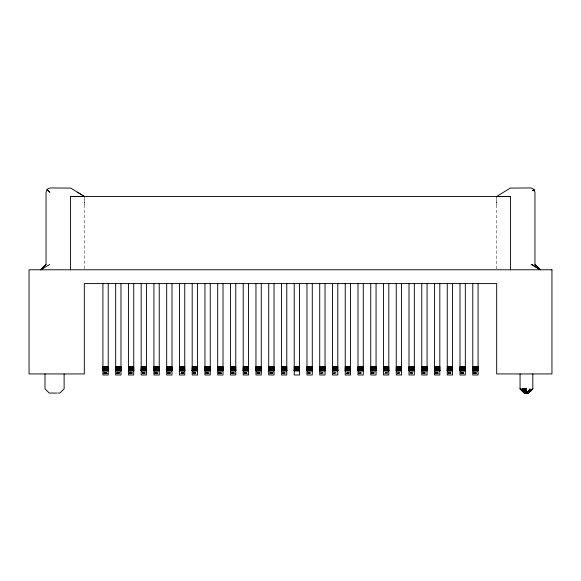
<?xml version="1.0" encoding="UTF-8"?>
<svg xmlns="http://www.w3.org/2000/svg" width="581" height="581" viewBox="0 0 581 581"><rect width="100%" height="100%" fill="white"/><g stroke="black" fill="none" stroke-linecap="round" stroke-linejoin="round"><path stroke-width="0.44" stroke-dasharray="2.9 2.18" d="M84.332 204.948L84.332 197.293L84.325 269.773M496.668 268.872L496.675 197.293L496.668 204.948M103.803 372.363L108.226 371.666M116.556 372.363L120.1 371.804M129.309 372.363L132.853 371.804M142.062 372.363L145.606 371.804M154.815 372.363L159.245 371.666M167.568 372.363L171.112 371.804M181.207 372.225L183.865 371.804M193.074 372.363L195.732 371.942M205.827 372.363L210.257 371.666M218.587 372.363L222.124 371.804M231.34 372.363L234.877 371.804M247.637 371.804L243.207 372.501L247.637 372.501M256.846 372.363L260.39 371.804M269.599 372.363L273.143 371.804M282.351 372.363L286.782 371.666M307.857 372.363L310.515 371.942M371.629 372.363L375.173 371.804M385.268 372.225L387.926 371.804M409.888 372.363L413.432 371.804M422.641 372.363L427.071 371.666M435.394 372.363L439.824 371.666M448.147 372.363L452.577 371.666M460.9 372.363L465.33 371.666M473.66 372.363L478.083 371.666M103.803 373.111L108.226 372.501M120.1 372.624L115.67 373.234L120.1 373.234M132.853 372.624L128.423 373.234L133.739 373.234M142.062 373.111L145.606 372.624M154.815 373.111L159.245 372.501M171.112 372.624L166.682 373.234L171.112 373.234M181.207 372.995L183.865 372.624M193.074 373.111L195.732 372.748M205.827 373.111L210.257 372.501M218.587 373.111L222.124 372.624M231.34 373.111L234.877 372.624M247.637 373.75L243.207 373.234L247.637 372.624M260.39 372.624L255.96 373.234L261.276 373.234L256.846 372.624M273.143 372.624L268.712 373.234L273.143 373.234M282.351 373.111L286.782 372.501M307.857 373.111L310.515 372.748M320.61 373.111L324.154 372.624M332.477 373.234L336.907 372.624M357.99 373.234L362.413 372.624M397.135 373.111L399.793 372.748M435.394 373.111L439.824 372.501M448.147 373.111L452.577 372.501M460.9 373.111L465.33 372.501M473.66 373.111L478.083 372.501M103.803 373.75L107.34 373.336M116.556 373.75L120.1 373.336M132.853 373.336L128.423 373.852L132.853 373.852M142.062 373.75L145.606 373.336M154.815 373.75L158.359 373.336M167.568 373.75L171.112 373.336M181.207 373.648L183.865 373.336M193.074 373.75L195.732 373.445M209.371 373.336L204.948 373.852L209.371 373.852M218.587 373.75L222.124 373.336M231.34 373.75L234.877 373.336M244.093 373.75L247.637 373.336M256.846 373.75L260.39 373.336M270.485 373.648L273.143 373.336M307.857 373.75L310.515 373.445M346.123 373.75L350.546 373.234L346.123 372.624M370.743 373.852L375.173 373.336M383.496 373.852L387.926 373.336M409.888 373.75L413.432 373.336M422.641 373.75L427.071 373.234M435.394 373.75L438.938 373.336M448.147 373.75L451.691 373.336M460.9 373.75L464.444 373.336M473.66 373.75L477.197 373.336M102.917 372.501L107.34 372.501M116.556 372.501L120.1 372.501M129.309 372.501L133.739 372.501M145.606 372.501L141.176 372.501L145.606 373.111M154.815 372.501L158.359 372.501M167.568 372.501L171.112 372.501M181.207 372.501L183.865 372.501M193.074 372.501L195.732 372.501M205.827 372.501L209.371 372.501M217.701 372.501L222.124 372.501M230.454 372.501L234.877 372.501M255.96 372.501L261.276 372.501M273.143 372.501L268.712 372.501L273.143 373.111M282.351 372.501L285.01 372.501M306.971 372.501L312.287 372.501M319.724 372.501L324.154 372.501M332.477 372.501L336.907 372.501M346.123 372.501L350.546 372.501L346.123 371.804M357.99 372.501L362.413 372.501M370.743 372.501L376.052 372.501M385.268 372.501L387.926 372.501M396.249 372.501L399.793 372.501M409.888 372.501L414.318 372.501M422.641 372.501L427.071 372.501M435.394 372.501L438.938 372.501M448.147 372.501L451.691 372.501M460.9 372.501L464.444 372.501M473.66 372.501L477.197 372.501M102.917 373.234L108.226 373.234L103.803 372.624M145.606 373.234L141.176 373.234L145.606 373.75M153.929 373.234L159.245 373.234M179.435 373.234L184.751 373.234M192.188 373.234L197.504 373.234M204.948 373.234L210.257 373.234M222.124 373.234L217.701 373.234L222.124 373.75M230.454 373.234L235.763 373.234L231.34 372.624M243.207 373.234L247.637 373.234M282.351 373.234L286.782 373.234M346.123 373.234L350.546 373.234M370.743 373.234L375.173 373.234M421.755 373.234L426.185 373.234M434.508 373.234L439.824 373.234M447.261 373.234L452.577 373.234M460.014 373.234L465.33 373.234M472.774 373.234L478.083 373.234M103.803 373.852L108.226 373.852L103.803 373.336M115.67 373.852L120.1 373.852M142.062 373.852L145.606 373.852M154.815 373.852L158.359 373.852M166.682 373.852L171.112 373.852M181.207 373.852L183.865 373.852M193.074 373.852L195.732 373.852M218.587 373.852L222.124 373.852M231.34 373.852L234.877 373.852M244.093 373.852L247.637 373.852M256.846 373.852L260.39 373.852M268.712 373.852L273.143 373.852M282.351 373.852L285.01 373.852M307.857 373.852L310.515 373.852M320.61 373.852L324.154 373.852M332.477 373.852L336.907 373.852M346.123 373.852L349.66 373.852M357.99 373.852L362.413 373.852M371.629 373.852L375.173 373.852M385.268 373.852L387.926 373.852M397.135 373.852L399.793 373.852M409.888 373.852L413.432 373.852M422.641 373.852L426.185 373.852M435.394 373.852L438.938 373.852M448.147 373.852L451.691 373.852M460.9 373.852L464.444 373.852M473.66 373.852L477.197 373.852M473.66 373.336L477.197 373.75M460.9 373.336L464.444 373.75M448.147 373.336L451.691 373.75M435.394 373.336L438.938 373.75M397.135 373.336L399.793 373.648M358.876 373.336L362.413 373.75M333.363 373.336L336.907 373.75M319.724 373.234L324.154 373.75M306.971 373.234L310.515 373.648M282.351 373.336L286.782 373.852M270.485 373.445L273.143 373.75M256.846 373.336L260.39 373.75M231.34 373.336L234.877 373.75M205.827 373.336L209.371 373.75M193.074 373.336L195.732 373.648M181.207 373.445L183.865 373.75M167.568 373.336L171.112 373.75M154.815 373.336L158.359 373.75M129.309 373.336L132.853 373.75M116.556 373.336L120.1 373.75M472.774 372.501L477.197 373.111M460.014 372.501L464.444 373.111M447.261 372.501L451.691 373.111M434.508 372.501L438.938 373.111M421.755 372.501L426.185 373.111M409.888 372.624L413.432 373.111M385.268 372.748L387.926 373.111M371.629 372.624L375.173 373.111M307.857 372.624L310.515 372.995M244.093 372.624L247.637 373.111M218.587 372.624L223.01 373.234M204.948 372.501L209.371 373.111M192.188 372.501L195.732 372.995M181.207 372.748L183.865 373.111M166.682 372.501L171.112 373.111M153.929 372.501L158.359 373.111M128.423 372.501L132.853 373.111M116.556 372.624L120.1 373.111M472.774 371.666L477.197 372.363M460.014 371.666L464.444 372.363M447.261 371.666L451.691 372.363M434.508 371.666L438.938 372.363M421.755 371.666L426.185 372.363M397.135 371.804L399.793 372.225M371.629 371.804L375.173 372.363M358.876 371.804L362.413 372.363M333.363 371.804L336.907 372.363M319.724 371.666L324.154 372.363M306.971 371.666L310.515 372.225M282.351 371.804L285.01 372.225M268.712 371.666L273.143 372.363M256.846 371.804L260.39 372.363M244.093 371.804L247.637 372.363M231.34 371.804L234.877 372.363M218.587 371.804L222.124 372.363M204.948 371.666L209.371 372.363M192.188 371.666L195.732 372.225M181.207 371.942L183.865 372.363M166.682 371.666L171.112 372.363M153.929 371.666L158.359 372.363M141.176 371.666L145.606 372.363M128.423 371.666L132.853 372.363M116.556 371.804L120.1 372.363M103.803 371.804L107.34 372.363"/><path stroke-width="0.87" d="M527.744 391.362L527.504 393.061L528.986 391.238M526.996 393.061L527.432 391.362M526.996 391.645L526.444 393.061L526.444 388.812L525.892 393.061L523.256 388.812L524.941 393.061L521.934 388.812L524.599 393.061L523.023 391.238M527.621 393.061L529.981 388.812L526.785 393.061L524.999 388.812L525.965 393.061L523.917 388.812L525.268 393.061L522.028 388.812L526.125 388.812L526.785 393.061M47.097 189.406L49.763 192.188L47.097 189.406L46.052 192.188L46.052 264.464L40.743 269.773L49.763 264.464M528.95 391.645L527.947 393.061L531.39 389.415L528.282 393.061L532.603 388.812L528.565 393.061L524.316 393.061L520.068 388.812L520.068 373.932M532.821 373.932L532.821 388.812L528.565 393.061L532.603 388.812M528.565 393.061L532.821 388.812M43.001 268.32L40.743 269.773L46.052 264.464M47.758 188.789L50.307 187.939L70.686 188.106L84.325 196.436L70.497 196.443L70.497 269.773M102.917 370.707L108.226 370.743L102.917 370.707L108.226 370.598L102.917 370.417L108.226 370.417L102.917 370.17L108.226 369.865L102.917 369.494L108.226 369.494L102.917 369.08L108.226 368.615L102.917 368.114L108.226 367.591L102.917 367.047L108.226 367.047L102.917 366.488L108.226 366.488M115.67 370.707L120.986 370.743L115.67 370.707L120.986 370.598L115.67 370.417L120.986 370.417L115.67 370.17L120.986 369.865L115.67 369.494L120.986 369.494L115.67 369.08L120.986 368.615L115.67 368.114L120.986 367.591L115.67 367.047L120.986 367.047L115.67 366.488L120.986 366.488M128.423 370.743L133.739 370.707L128.423 370.707L133.739 370.598L128.423 370.417L133.739 370.417L128.423 370.17L133.739 369.865L128.423 369.494L133.739 369.494L128.423 369.08L133.739 368.615L128.423 368.114L133.739 367.591L128.423 367.047L133.739 367.047L128.423 366.488L133.739 366.488M141.176 370.707L146.492 370.743L141.176 370.707L146.492 370.598L141.176 370.417L146.492 370.417L141.176 370.17L146.492 369.865L141.176 369.494L146.492 369.494L141.176 369.08L146.492 368.615L141.176 368.114L146.492 367.591L141.176 367.047L146.492 367.047L141.176 366.488L146.492 366.488M153.929 370.743L159.245 370.743L153.929 370.707L159.245 370.598L153.929 370.417L159.245 370.417L153.929 370.17L159.245 369.865L153.929 369.494L159.245 369.494L153.929 369.08L159.245 368.615L153.929 368.114L159.245 367.591L153.929 367.047L159.245 367.047L153.929 366.488L159.245 366.488M166.682 370.743L171.998 370.707L166.682 370.707L171.998 370.598L166.682 370.417L171.998 370.417L166.682 370.17L171.998 369.865L166.682 369.494L171.998 369.494L166.682 369.08L171.998 368.615L166.682 368.114L171.998 367.591L166.682 367.047L171.998 367.047L166.682 366.488L171.998 366.488M179.435 370.743L184.751 370.743L179.435 370.707L184.751 370.598L179.435 370.417L184.751 370.417L179.435 370.17L184.751 369.865L179.435 369.494L184.751 369.494L179.435 369.08L184.751 368.615L179.435 368.114L184.751 367.591L179.435 367.047L184.751 367.047L179.435 366.488L184.751 366.488M192.188 370.743L197.504 370.743L192.188 370.707L197.504 370.598L192.188 370.417L197.504 370.417L192.188 370.17L197.504 369.865L192.188 369.494L197.504 369.494L192.188 369.08L197.504 368.615L192.188 368.114L197.504 367.591L192.188 367.047L197.504 367.047L192.188 366.488L197.504 366.488M204.948 370.743L210.257 370.743L204.948 370.707L210.257 370.598L204.948 370.417L210.257 370.417L204.948 370.17L210.257 369.865L204.948 369.494L210.257 369.494L204.948 369.08L210.257 368.615L204.948 368.114L210.257 367.591L204.948 367.047L210.257 367.047L204.948 366.488L210.257 366.488M217.701 370.743L223.01 370.707L217.701 370.707L223.01 370.598L217.701 370.417L223.01 370.417L217.701 370.17L223.01 369.865L217.701 369.494L223.01 369.494L217.701 369.08L223.01 368.615L217.701 368.114L223.01 367.591L217.701 367.047L223.01 367.047L217.701 366.488L223.01 366.488M230.454 370.707L235.763 370.743L230.454 370.743L235.763 370.598L230.454 370.417L235.763 370.417L230.454 370.17L235.763 369.865L230.454 369.494L235.763 369.494L230.454 369.08L235.763 368.615L230.454 368.114L235.763 367.591L230.454 367.047L235.763 367.047L230.454 366.488L235.763 366.488M243.207 370.743L248.523 370.707L243.207 370.707L248.523 370.598L243.207 370.417L248.523 370.417L243.207 370.17L248.523 369.865L243.207 369.494L248.523 369.494L243.207 369.08L248.523 368.615L243.207 368.114L248.523 367.591L243.207 367.047L248.523 367.047L243.207 366.488L248.523 366.488M255.96 370.707L261.276 370.743L255.96 370.743L261.276 370.598L255.96 370.417L261.276 370.417L255.96 370.17L261.276 369.865L255.96 369.494L261.276 369.494L255.96 369.08L261.276 368.615L255.96 368.114L261.276 367.591L255.96 367.047L261.276 367.047L255.96 366.488L261.276 366.488M268.712 370.743L274.029 370.707L268.712 370.707L274.029 370.598L268.712 370.417L274.029 370.417L268.712 370.17L274.029 369.865L268.712 369.494L274.029 369.494L268.712 369.08L274.029 368.615L268.712 368.114L274.029 367.591L268.712 367.047L274.029 367.047L268.712 366.488L274.029 366.488M281.465 366.488L286.782 366.488L281.465 367.047L286.782 367.591L281.465 368.114L286.782 368.615L281.465 369.08L286.782 369.494L281.465 369.865L286.782 370.17L281.465 370.417L286.782 370.598L281.465 370.707L286.782 370.743L281.465 370.707M294.218 366.488L299.535 366.488L294.218 367.047L299.535 367.591L294.218 368.114L299.535 368.615L294.218 369.08L299.535 369.494L294.218 369.865L299.535 370.17L294.218 370.417L299.535 370.598L294.218 370.707L299.535 370.743L294.218 370.707M306.971 366.488L312.287 366.488L306.971 367.047L312.287 367.591L306.971 368.114L312.287 368.615L306.971 369.08L312.287 369.494L306.971 369.865L312.287 370.17L306.971 370.417L312.287 370.598L306.971 370.707L312.287 370.743L306.971 370.707M319.724 370.707L325.04 370.743L319.724 370.707L325.04 370.598L319.724 370.417L325.04 370.417L319.724 370.17L325.04 369.865L319.724 369.494L325.04 369.494L319.724 369.08L325.04 368.615L319.724 368.114L325.04 367.591L319.724 367.047L325.04 367.047L319.724 366.488L325.04 366.488M332.477 370.743L337.793 370.707L332.477 370.707L337.793 370.598L332.477 370.417L337.793 370.417L332.477 370.17L337.793 369.865L332.477 369.494L337.793 369.494L332.477 369.08L337.793 368.615L332.477 368.114L337.793 367.591L332.477 367.047L337.793 367.047L332.477 366.488L337.793 366.488M345.237 370.743L350.546 370.707L345.237 370.707L350.546 370.598L345.237 370.417L350.546 370.417L345.237 370.17L350.546 369.865L345.237 369.494L350.546 369.494L345.237 369.08L350.546 368.615L345.237 368.114L350.546 367.591L345.237 367.047L350.546 367.047L345.237 366.488L350.546 366.488M357.99 370.707L363.299 370.743L357.99 370.707L363.299 370.598L357.99 370.417L363.299 370.417L357.99 370.17L363.299 369.865L357.99 369.494L363.299 369.494L357.99 369.08L363.299 368.615L357.99 368.114L363.299 367.591L357.99 367.047L363.299 367.047L357.99 366.488L363.299 366.488M370.743 370.743L376.052 370.707L370.743 370.707L376.052 370.598L370.743 370.417L376.052 370.417L370.743 370.17L376.052 369.865L370.743 369.494L376.052 369.494L370.743 369.08L376.052 368.615L370.743 368.114L376.052 367.591L370.743 367.047L376.052 367.047L370.743 366.488L376.052 366.488M383.496 366.488L388.812 366.488L383.496 367.047L388.812 367.591L383.496 368.114L388.812 368.615L383.496 369.08L388.812 369.494L383.496 369.865L388.812 370.17L383.496 370.417L388.812 370.598L383.496 370.707L388.812 370.743L383.496 370.707M396.249 370.707L401.565 370.743L396.249 370.707L401.565 370.598L396.249 370.417L401.565 370.417L396.249 370.17L401.565 369.865L396.249 369.494L401.565 369.494L396.249 369.08L401.565 368.615L396.249 368.114L401.565 367.591L396.249 367.047L401.565 367.047L396.249 366.488L401.565 366.488M409.002 370.743L414.318 370.707L409.002 370.707L414.318 370.598L409.002 370.417L414.318 370.417L409.002 370.17L414.318 369.865L409.002 369.494L414.318 369.494L409.002 369.08L414.318 368.615L409.002 368.114L414.318 367.591L409.002 367.047L414.318 367.047L409.002 366.488L414.318 366.488M421.755 370.707L427.071 370.743L421.755 370.743L427.071 370.598L421.755 370.417L427.071 370.417L421.755 370.17L427.071 369.865L421.755 369.494L427.071 369.494L421.755 369.08L427.071 368.615L421.755 368.114L427.071 367.591L421.755 367.047L427.071 367.047L421.755 366.488L427.071 366.488M434.508 370.743L439.824 370.707L434.508 370.707L439.824 370.598L434.508 370.417L439.824 370.417L434.508 370.17L439.824 369.865L434.508 369.494L439.824 369.494L434.508 369.08L439.824 368.615L434.508 368.114L439.824 367.591L434.508 367.047L439.824 367.047L434.508 366.488L439.824 366.488M447.261 370.707L452.577 370.743L447.261 370.707L452.577 370.598L447.261 370.417L452.577 370.417L447.261 370.17L452.577 369.865L447.261 369.494L452.577 369.494L447.261 369.08L452.577 368.615L447.261 368.114L452.577 367.591L447.261 367.047L452.577 367.047L447.261 366.488L452.577 366.488M460.014 370.707L465.33 370.743L460.014 370.707L465.33 370.598L460.014 370.417L465.33 370.417L460.014 370.17L465.33 369.865L460.014 369.494L465.33 369.494L460.014 369.08L465.33 368.615L460.014 368.114L465.33 367.591L460.014 367.047L465.33 367.047L460.014 366.488L465.33 366.488M472.774 370.707L478.083 370.743L472.774 370.743L478.083 370.598L472.774 370.417L478.083 370.417L472.774 370.17L478.083 369.865L472.774 369.494L478.083 369.494L472.774 369.08L478.083 368.615L472.774 368.114L478.083 367.591L472.774 367.047L478.083 367.047L472.774 366.488L478.083 366.488M70.497 196.443L510.503 196.443L510.503 269.773M102.917 367.591L108.226 367.591M115.67 367.591L120.986 367.591M128.423 367.591L133.739 367.591M141.176 367.591L146.492 367.591M153.929 367.591L159.245 367.591M166.682 367.591L171.998 367.591M179.435 367.591L184.751 367.591M192.188 367.591L197.504 367.591M204.948 367.591L210.257 367.591M217.701 367.591L223.01 367.591M230.454 367.591L235.763 367.591M243.207 367.591L248.523 367.591M255.96 367.591L261.276 367.591M268.712 367.591L274.029 367.591M281.465 367.591L286.782 367.591M294.218 367.591L299.535 367.591M306.971 367.591L312.287 367.591M319.724 367.591L325.04 367.591M332.477 367.591L337.793 367.591M345.237 367.591L350.546 367.591M357.99 367.591L363.299 367.591M370.743 367.591L376.052 367.591M383.496 367.591L388.812 367.591M396.249 367.591L401.565 367.591M409.002 367.591L414.318 367.591M421.755 367.591L427.071 367.591M434.508 367.591L439.824 367.591M447.261 367.591L452.577 367.591M460.014 367.591L465.33 367.591M472.774 367.591L478.083 367.591M102.917 368.114L108.226 368.114M115.67 368.114L120.986 368.114M128.423 368.114L133.739 368.114M141.176 368.114L146.492 368.114M153.929 368.114L159.245 368.114M166.682 368.114L171.998 368.114M179.435 368.114L184.751 368.114M192.188 368.114L197.504 368.114M204.948 368.114L210.257 368.114M217.701 368.114L223.01 368.114M230.454 368.114L235.763 368.114M243.207 368.114L248.523 368.114M255.96 368.114L261.276 368.114M268.712 368.114L274.029 368.114M319.724 368.114L325.04 368.114M332.477 368.114L337.793 368.114M345.237 368.114L350.546 368.114M357.99 368.114L363.299 368.114M370.743 368.114L376.052 368.114M396.249 368.114L401.565 368.114M409.002 368.114L414.318 368.114M421.755 368.114L427.071 368.114M434.508 368.114L439.824 368.114M447.261 368.114L452.577 368.114M460.014 368.114L465.33 368.114M472.774 368.114L478.083 368.114M102.917 368.615L108.226 368.615M115.67 368.615L120.986 368.615M128.423 368.615L133.739 368.615M141.176 368.615L146.492 368.615M153.929 368.615L159.245 368.615M166.682 368.615L171.998 368.615M179.435 368.615L184.751 368.615M192.188 368.615L197.504 368.615M204.948 368.615L210.257 368.615M217.701 368.615L223.01 368.615M230.454 368.615L235.763 368.615M243.207 368.615L248.523 368.615M255.96 368.615L261.276 368.615M268.712 368.615L274.029 368.615M281.465 368.615L286.782 368.615M294.218 368.615L299.535 368.615M306.971 368.615L312.287 368.615M319.724 368.615L325.04 368.615M332.477 368.615L337.793 368.615M345.237 368.615L350.546 368.615M357.99 368.615L363.299 368.615M370.743 368.615L376.052 368.615M383.496 368.615L388.812 368.615M396.249 368.615L401.565 368.615M409.002 368.615L414.318 368.615M421.755 368.615L427.071 368.615M434.508 368.615L439.824 368.615M447.261 368.615L452.577 368.615M460.014 368.615L465.33 368.615M472.774 368.615L478.083 368.615M102.917 369.08L108.226 369.08M115.67 369.08L120.986 369.08M128.423 369.08L133.739 369.08M141.176 369.08L146.492 369.08M153.929 369.08L159.245 369.08M166.682 369.08L171.998 369.08M179.435 369.08L184.751 369.08M192.188 369.08L197.504 369.08M204.948 369.08L210.257 369.08M217.701 369.08L223.01 369.08M230.454 369.08L235.763 369.08M243.207 369.08L248.523 369.08M255.96 369.08L261.276 369.08M268.712 369.08L274.029 369.08M319.724 369.08L325.04 369.08M332.477 369.08L337.793 369.08M345.237 369.08L350.546 369.08M357.99 369.08L363.299 369.08M370.743 369.08L376.052 369.08M396.249 369.08L401.565 369.08M409.002 369.08L414.318 369.08M421.755 369.08L427.071 369.08M434.508 369.08L439.824 369.08M447.261 369.08L452.577 369.08M460.014 369.08L465.33 369.08M472.774 369.08L478.083 369.08M281.465 369.494L286.782 369.494M294.218 369.494L299.535 369.494M306.971 369.494L312.287 369.494M383.496 369.494L388.812 369.494M102.917 369.865L108.226 369.865M115.67 369.865L120.986 369.865M128.423 369.865L133.739 369.865M141.176 369.865L146.492 369.865M153.929 369.865L159.245 369.865M166.682 369.865L171.998 369.865M179.435 369.865L184.751 369.865M192.188 369.865L197.504 369.865M204.948 369.865L210.257 369.865M217.701 369.865L223.01 369.865M230.454 369.865L235.763 369.865M243.207 369.865L248.523 369.865M255.96 369.865L261.276 369.865M268.712 369.865L274.029 369.865M319.724 369.865L325.04 369.865M332.477 369.865L337.793 369.865M345.237 369.865L350.546 369.865M357.99 369.865L363.299 369.865M370.743 369.865L376.052 369.865M396.249 369.865L401.565 369.865M409.002 369.865L414.318 369.865M421.755 369.865L427.071 369.865M434.508 369.865L439.824 369.865M447.261 369.865L452.577 369.865M460.014 369.865L465.33 369.865M472.774 369.865L478.083 369.865M102.917 370.17L108.226 370.17M115.67 370.17L120.986 370.17M128.423 370.17L133.739 370.17M141.176 370.17L146.492 370.17M153.929 370.17L159.245 370.17M166.682 370.17L171.998 370.17M179.435 370.17L184.751 370.17M192.188 370.17L197.504 370.17M204.948 370.17L210.257 370.17M217.701 370.17L223.01 370.17M230.454 370.17L235.763 370.17M243.207 370.17L248.523 370.17M255.96 370.17L261.276 370.17M268.712 370.17L274.029 370.17M281.465 370.17L286.782 370.17M294.218 370.17L299.535 370.17M306.971 370.17L312.287 370.17M319.724 370.17L325.04 370.17M332.477 370.17L337.793 370.17M345.237 370.17L350.546 370.17M357.99 370.17L363.299 370.17M370.743 370.17L376.052 370.17M383.496 370.17L388.812 370.17M396.249 370.17L401.565 370.17M409.002 370.17L414.318 370.17M421.755 370.17L427.071 370.17M434.508 370.17L439.824 370.17M447.261 370.17L452.577 370.17M460.014 370.17L465.33 370.17M472.774 370.17L478.083 370.17M102.917 370.598L108.226 370.598M115.67 370.598L120.986 370.598M128.423 370.598L133.739 370.598M141.176 370.598L146.492 370.598M153.929 370.598L159.245 370.598M166.682 370.598L171.998 370.598M179.435 370.598L184.751 370.598M192.188 370.598L197.504 370.598M204.948 370.598L210.257 370.598M217.701 370.598L223.01 370.598M230.454 370.598L235.763 370.598M243.207 370.598L248.523 370.598M255.96 370.598L261.276 370.598M268.712 370.598L274.029 370.598M281.465 370.598L286.782 370.598M294.218 370.598L299.535 370.598M306.971 370.598L312.287 370.598M319.724 370.598L325.04 370.598M332.477 370.598L337.793 370.598M345.237 370.598L350.546 370.598M357.99 370.598L363.299 370.598M370.743 370.598L376.052 370.598M383.496 370.598L388.812 370.598M396.249 370.598L401.565 370.598M409.002 370.598L414.318 370.598M421.755 370.598L427.071 370.598M434.508 370.598L439.824 370.598M447.261 370.598L452.577 370.598M460.014 370.598L465.33 370.598M472.774 370.598L478.083 370.598M57.214 393.061L49.24 393.061L44.991 388.812L44.991 373.932M58.318 393.061L59.872 393.061L64.121 388.812L64.121 373.932M510.503 196.443L496.675 196.436L510.336 188.099L530.693 187.939L533.191 188.752M534.948 264.464L540.257 269.773L531.237 264.464L531.978 264.449L540.257 269.773L534.948 264.464L534.948 192.188L533.903 189.406L532.69 190.706L533.903 189.406L534.687 190.728M77.534 192.188L84.332 196.443M524.498 393.061L520.206 388.812L524.316 393.061L522.9 391.238M520.068 388.812L524.316 393.061M522.922 388.812L525.268 393.061M523.256 388.812L525.377 393.061M478.083 283.593L478.083 374.992L472.774 374.992L472.774 283.593M465.33 283.593L465.33 374.992L460.014 374.992L460.014 283.593M452.577 283.593L452.577 374.992L447.261 374.992L447.261 283.593M439.824 283.593L439.824 374.992L434.508 374.992L434.508 283.593M427.071 283.593L427.071 374.992L421.755 374.992L421.755 283.593M414.318 283.593L414.318 374.992L409.002 374.992L409.002 283.593M401.565 283.593L401.565 374.992L396.249 374.992L396.249 283.593M388.812 283.593L388.812 374.992L383.496 374.992L383.496 283.593M376.052 283.593L376.052 374.992L370.743 374.992L370.743 283.593M363.299 283.593L363.299 374.992L357.99 374.992L357.99 283.593M350.546 283.593L350.546 374.992L345.237 374.992L345.237 283.593M337.793 283.593L337.793 374.992L332.477 374.992L332.477 283.593M325.04 283.593L325.04 374.992L319.724 374.992L319.724 283.593M312.287 283.593L312.287 374.992L306.971 374.992L306.971 283.593M299.535 283.593L299.535 374.992L294.218 374.992L294.218 283.593M286.782 283.593L286.782 374.992L281.465 374.992L281.465 283.593M274.029 283.593L274.029 374.992L268.712 374.992L268.712 283.593M261.276 283.593L261.276 374.992L255.96 374.992L255.96 283.593M248.523 283.593L248.523 374.992L243.207 374.992L243.207 283.593M235.763 283.593L235.763 374.992L230.454 374.992L230.454 283.593M223.01 283.593L223.01 374.992L217.701 374.992L217.701 283.593M210.257 283.593L210.257 374.992L204.948 374.992L204.948 283.593M197.504 283.593L197.504 374.992L192.188 374.992L192.188 283.593M184.751 283.593L184.751 374.992L179.435 374.992L179.435 283.593M171.998 283.593L171.998 374.992L166.682 374.992L166.682 283.593M159.245 283.593L159.245 374.992L153.929 374.992L153.929 283.593M146.492 283.593L146.492 374.992L141.176 374.992L141.176 283.593M133.739 283.593L133.739 374.992L128.423 374.992L128.423 283.593M120.986 283.593L120.986 374.992L115.67 374.992L115.67 283.593M108.226 283.593L108.226 374.992L102.917 374.992L102.917 283.593M551.95 269.773L29.05 269.773L29.05 373.932L84.318 373.932L84.318 283.593L496.682 283.593L496.682 373.932L551.95 373.932L551.95 269.773"/></g></svg>
